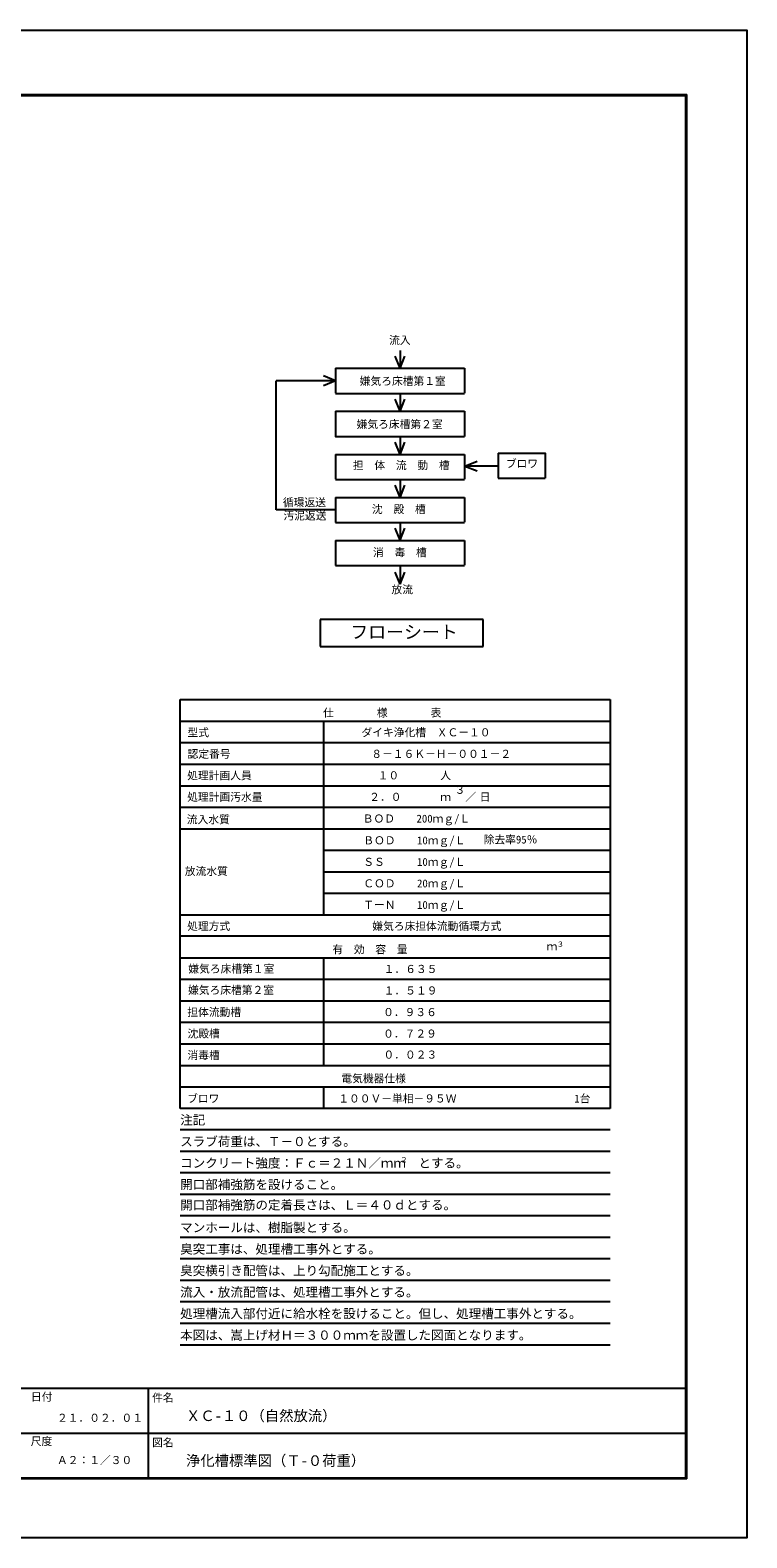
# Model space of a CAD drawing. Units: millimetres, scale not verified. Extents: x -8910 to 8910, y -6308 to 6308.
# Drawn here: x 2910 to 8910, y -6308 to 6308 of the extents above; entities that cross this region are included whole.
import ezdxf
from ezdxf.enums import TextEntityAlignment as Align

# ---------------------------------------------------------------- set-up
doc = ezdxf.new("R2010")
doc.units = ezdxf.units.MM
doc.header["$LTSCALE"] = 30
for name, color, linetype, lineweight in [('0-1_機器', 2, 'Continuous', 25), ('0-2_文字', 7, 'Continuous', 25), ('0-7_水管', 3, 'Continuous', 25), ('1-0_図面枠', 7, 'Continuous', 25), ('1-1_Axis_waku', 7, 'Continuous', 25)]:
    doc.layers.add(name, color=color, linetype=linetype, lineweight=lineweight)
doc.layers.add('0-F_1-5_MOJI', color=4, linetype='Continuous')
doc.styles.add('ＭＳ ゴシック', font='')
doc.styles.get('ＭＳ ゴシック').set_extended_font_data('MS Gothic')

msp = doc.modelspace()

# ---------------------------------------------------------------- linework, layer by layer
at = {"layer": '0-1_機器', "color": 3}
for p, q in [((4166.18, 705.89), (7766.18, 705.89)), ((4166.18, -2714.12), (4166.18, 705.89)), ((7766.18, 705.89), (7766.18, -2714.12)), ((4166.18, 525.88), (7766.18, 525.88)), ((5366.18, 525.88), (5366.18, -1094.12)), ((4166.18, 345.88), (7766.18, 345.88)), ((4166.18, 165.88), (7766.18, 165.88)), ((4166.18, -14.11), (7766.18, -14.11)), ((4166.18, -194.12), (7766.18, -194.12)), ((4166.17, -374.12), (7766.18, -374.12)), ((5366.18, -554.12), (7766.18, -554.12)), ((5366.18, -734.12), (7766.18, -734.12)), ((5366.18, -914.12), (7766.18, -914.12)), ((4166.17, -1094.12), (7766.18, -1094.12)), ((7766.17, -1274.13), (4166.17, -1274.13)), ((4166.17, -1454.13), (7766.17, -1454.13)), ((5366.17, -1454.13), (5366.17, -2354.12)), ((4166.17, -1634.12), (7766.17, -1634.12)), ((4166.17, -1814.12), (7766.17, -1814.12)), ((4166.17, -1994.12), (7766.17, -1994.12)), ((4166.17, -2174.12), (7766.17, -2174.12)), ((4166.17, -2354.12), (7766.17, -2354.12)), ((4166.17, -2534.12), (7766.17, -2534.12)), ((5366.17, -2534.12), (5366.17, -2714.12)), ((7766.17, -2714.12), (4166.17, -2714.12))]:
    msp.add_line(p, q, dxfattribs=at)
at = {"layer": '0-2_文字'}
for p, q in [((6007.01, 3478.34), (5965.8, 3580.13)), ((6007.01, 3628.34), (6007.01, 3478.34)), ((6007.01, 3478.34), (6048.23, 3580.13)), ((5467.01, 3373.78), (5365.22, 3415)), ((5467.01, 3478.34), (5467.01, 3269.23)), ((5467.01, 3478.34), (6547.02, 3478.34)), ((6547.02, 3478.34), (6547.02, 3269.62)), ((4970.52, 2293.81), (4970.52, 3373.78)), ((5467.01, 3373.78), (4970.52, 3373.78)), ((5467.01, 3373.78), (5365.22, 3332.57)), ((5467.01, 3268.34), (6547.02, 3268.34)), ((6007.01, 3118.34), (5965.8, 3220.14)), ((6007.01, 3268.34), (6007.01, 3118.34)), ((6007.01, 3118.34), (6048.23, 3220.14)), ((5467.01, 3118.34), (6547.02, 3118.34)), ((6547.02, 3118.34), (6547.02, 2908.35)), ((6007.01, 2908.35), (6007.01, 2758.35)), ((6007.01, 2758.35), (5965.8, 2860.15)), ((6007.01, 2758.35), (6048.23, 2860.15)), ((5467.01, 2758.35), (5467.01, 2549.25)), ((5467.01, 2758.35), (6547.02, 2758.35)), ((6547.02, 2758.35), (6547.02, 2549.64)), ((6550.49, 2660.72), (6652.28, 2701.93)), ((6550.49, 2660.72), (6652.28, 2619.51)), ((6829.28, 2660.72), (6550.49, 2660.72)), ((6829.28, 2768.92), (6829.28, 2559.82)), ((5467.01, 2548.36), (6547.02, 2548.36)), ((6007.01, 2548.36), (6007.01, 2398.36)), ((6829.28, 2558.93), (7221.52, 2558.93)), ((5467.01, 2398.36), (5467.01, 2189.26)), ((5467.01, 2398.36), (6547.02, 2398.36)), ((6007.01, 2398.36), (5965.8, 2500.15)), ((6007.01, 2398.36), (6048.23, 2500.15)), ((6547.02, 2398.36), (6547.02, 2189.65)), ((5467.01, 2293.81), (4970.52, 2293.81)), ((5467.01, 2188.37), (6547.02, 2188.37)), ((6007.01, 2189.26), (6007.01, 2039.26)), ((5467.01, 2038.37), (5467.01, 1829.27)), ((5467.01, 2038.37), (6547.02, 2038.37)), ((6007.01, 2039.26), (5965.8, 2141.05)), ((6007.01, 2039.26), (6048.23, 2141.05)), ((6547.02, 2038.37), (6547.02, 1829.65)), ((5467.01, 1828.38), (6547.02, 1828.38)), ((6007.01, 1671.76), (5965.8, 1773.54)), ((6007.01, 1821.75), (6007.01, 1671.76)), ((6007.01, 1671.76), (6048.23, 1773.54)), ((5338.5, 1377.15), (5338.5, 1151.67)), ((6701.62, 1377.15), (5338.5, 1377.15)), ((6701.62, 1151.67), (6701.62, 1377.15)), ((5338.5, 1151.67), (6701.62, 1151.67))]:
    msp.add_line(p, q, dxfattribs=at)
for points in [[(5467.01, 3118.34), (5467.01, 2908.35), (6547.02, 2908.35)], [(6829.28, 2768.92), (7221.52, 2768.92), (7221.52, 2558.93)]]:
    msp.add_lwpolyline(points, dxfattribs=at)
at = {"layer": '0-7_水管'}
for p, q in [((7766.17, -2894.12), (4166.17, -2894.12)), ((7766.17, -3074.13), (4166.17, -3074.13)), ((7766.17, -3254.13), (4166.17, -3254.13)), ((7766.17, -3434.13), (4166.17, -3434.13)), ((7766.17, -3614.13), (4166.17, -3614.13)), ((7766.17, -3614.13), (4166.17, -3614.13)), ((7766.17, -3794.13), (4166.17, -3794.13)), ((7766.17, -3974.13), (4166.17, -3974.13)), ((7766.17, -4154.13), (4166.17, -4154.13)), ((7766.17, -4334.14), (4166.17, -4334.14)), ((7766.17, -4514.14), (4166.17, -4514.14)), ((7766.17, -4694.14), (4166.17, -4694.14))]:
    msp.add_line(p, q, dxfattribs=at)
at = {"layer": '1-0_図面枠'}
msp.add_lwpolyline([(-8910, -6307.5), (-8910, 6307.5), (8910, 6307.5), (8910, -6307.5)], close=True, dxfattribs=at)
at = {"layer": '1-1_Axis_waku'}
for p, q in [((-7778.4, 5769.9), (8408.4, 5769.9)), ((-7777.8, 5769.3), (8407.8, 5769.3)), ((-7777.2, 5768.7), (8407.2, 5768.7)), ((-7776.6, 5768.1), (8406.6, 5768.1)), ((-7776, 5767.5), (8406, 5767.5)), ((-7775.4, 5766.9), (8405.4, 5766.9)), ((-7774.8, 5766.3), (8404.8, 5766.3)), ((-7774.2, 5765.7), (8404.2, 5765.7)), ((-7773.6, 5765.1), (8403.6, 5765.1)), ((-7773, 5764.5), (8403, 5764.5)), ((-7772.4, 5763.9), (8402.4, 5763.9)), ((-7771.8, 5763.3), (8401.8, 5763.3)), ((-7771.2, 5762.7), (8401.2, 5762.7)), ((-7770.6, 5762.1), (8400.6, 5762.1)), ((-7770, 5761.5), (8400, 5761.5)), ((8400, -5806.5), (8400, 5761.5)), ((8400.6, -5807.1), (8400.6, 5762.1)), ((8401.2, -5807.7), (8401.2, 5762.7)), ((8401.8, -5808.3), (8401.8, 5763.3)), ((8402.4, -5808.9), (8402.4, 5763.9)), ((8403, -5809.5), (8403, 5764.5)), ((8403.6, -5810.1), (8403.6, 5765.1)), ((8404.2, -5810.7), (8404.2, 5765.7)), ((8404.8, -5811.3), (8404.8, 5766.3)), ((8405.4, -5811.9), (8405.4, 5766.9)), ((8406, -5812.5), (8406, 5767.5)), ((8406.6, -5813.1), (8406.6, 5768.1)), ((8407.2, -5813.7), (8407.2, 5768.7)), ((8407.8, -5814.3), (8407.8, 5769.3)), ((8408.4, -5814.9), (8408.4, 5769.9)), ((-7770, -5056.5), (8400, -5056.5)), ((3900, -5806.5), (3900, -5056.5)), ((239.99, -5431.5), (8399.99, -5431.5)), ((8408.4, -5814.9), (-7778.4, -5814.9)), ((8407.8, -5814.3), (-7777.8, -5814.3)), ((8407.2, -5813.7), (-7777.2, -5813.7)), ((8406.6, -5813.1), (-7776.6, -5813.1)), ((8406, -5812.5), (-7776, -5812.5)), ((8405.4, -5811.9), (-7775.4, -5811.9)), ((8404.8, -5811.3), (-7774.8, -5811.3)), ((8404.2, -5810.7), (-7774.2, -5810.7)), ((8403.6, -5810.1), (-7773.6, -5810.1)), ((8403, -5809.5), (-7773, -5809.5)), ((8402.4, -5808.9), (-7772.4, -5808.9)), ((8401.8, -5808.3), (-7771.8, -5808.3)), ((8401.2, -5807.7), (-7771.2, -5807.7)), ((8400.6, -5807.1), (-7770.6, -5807.1)), ((-7770, -5806.5), (8400, -5806.5))]:
    msp.add_line(p, q, dxfattribs=at)

# ---------------------------------------------------------------- texts
at = {"layer": '0-1_機器', "color": 4, "style": 'ＭＳ ゴシック'}
for s, height, p in [('仕\u3000\u3000\u3000\u3000様\u3000\u3000\u3000\u3000表', 65.98, (5362.57, 543.28)), ('型式', 65.98, (4227.98, 378.28)), ('処理計画人員\u3000', 65.98, (4224.98, 18.28)), ('人', 65.98, (6343.58, 18.28)), ('処理計画汚水量', 65.98, (4224.98, -161.72)), ('ｍ', 65.98, (6343.58, -161.72)), ('３', 65.98, (6463.58, -101.71)), ('／', 65.98, (6553.58, -161.72)), ('日', 65.98, (6673.58, -161.72)), ('ＢＯＤ\u3000\u3000200ｍｇ/Ｌ', 65.98, (5694.79, -342.55)), ('流入水質', 65.98, (4221.69, -349.82)), ('ＢＯＤ\u3000\u300010ｍｇ/Ｌ', 65.98, (5699.13, -524.71)), ('除去率95％', 65.98, (6706.85, -517.77)), ('ＳＳ\u3000\u3000\u300010ｍｇ/Ｌ', 65.98, (5699.13, -704.71)), ('放流水質', 65.98, (4204.87, -782.23)), ('ＣＯＤ\u3000\u300020ｍｇ/Ｌ', 65.98, (5699.13, -884.71)), ('ＴーＮ\u3000\u300010ｍｇ/Ｌ', 65.98, (5699.13, -1064.71)), ('処理方式\u3000\u3000\u3000', 65.98, (4224.97, -1241.72)), ('嫌気ろ床担体流動循環方式', 65.98, (5774.81, -1241.72)), ('有\u3000効\u3000容\u3000量', 65.98, (5439.97, -1436.72)), ('ｍ', 65.98, (7233.61, -1411.95)), ('３', 43.99, (7318.76, -1376.53)), ('嫌気ろ床槽第１室', 65.98, (4234.56, -1598.99)), ('嫌気ろ床槽第２室', 65.98, (4232.31, -1776.8)), ('担体流動槽', 65.98, (4226.17, -1961.73)), ('沈殿槽', 65.98, (4227.37, -2141.73)), ('消毒槽', 65.98, (4227.37, -2321.73)), ('電気機器仕様', 65.98, (5515.57, -2516.73)), ('ブロワ', 65.98, (4224.37, -2684.72)), ('１００Ｖ－単相－９５Ｗ', 65.98, (5489.47, -2684.72)), ('1台', 65.98, (7465.27, -2684.72))]:
    msp.add_text(s, height=height, dxfattribs=at).set_placement(p, align=Align.BOTTOM_LEFT)
at = {"layer": '0-2_文字', "color": 4, "style": 'ＭＳ ゴシック'}
for s, height, p in [('流入', 65.98, (5915.27, 3660.76)), ('嫌気ろ床槽第１室', 65.98, (5669.24, 3318.7)), ('嫌気ろ床槽第２室', 65.98, (5643.3, 2957.37)), ('担\u3000体\u3000流\u3000動\u3000槽', 65.98, (5612.18, 2613.82)), ('ブロワ', 65.98, (6892.18, 2628.09)), ('循環返送', 65.98, (5026.19, 2303.43)), ('汚泥返送', 65.98, (5030.63, 2192.28)), ('沈\u3000殿\u3000槽', 65.98, (5771.69, 2246.74)), ('消\u3000毒\u3000槽', 65.98, (5780.59, 1885.41)), ('放流', 65.98, (5934.9, 1574.55)), ('フローシート', 110, (5589.86, 1183.9))]:
    msp.add_text(s, height=height, dxfattribs=at).set_placement(p, align=Align.BOTTOM_LEFT)
at = {"layer": '0-7_水管', "color": 4, "style": 'ＭＳ ゴシック'}
for s, height, p in [('認定番号', 65.98, (4227.98, 198.28)), ('８－１６Ｋ－Ｈ－００１－２', 65.98, (5766.32, 198.84)), ('注記', 76.98, (4166.17, -2872.93)), ('スラブ荷重は、Ｔ－０とする。', 76.98, (4166.17, -3052.93)), ('コンクリート強度：Ｆｃ＝２１Ｎ／ｍｍ\u3000とする。', 76.98, (4166.17, -3232.93)), ('２', 43.99, (6009.39, -3178.8)), ('開口部補強筋を設けること。', 76.98, (4166.17, -3412.93)), ('開口部補強筋の定着長さは、Ｌ＝４０ｄとする。', 76.98, (4166.17, -3583.72)), ('マンホールは、樹脂製とする。', 76.98, (4166.17, -3772.94)), ('臭突工事は、処理槽工事外とする。', 76.98, (4166.17, -3952.94)), ('臭突横引き配管は、上り勾配施工とする。', 76.98, (4166.17, -4132.94)), ('流入・放流配管は、処理槽工事外とする。', 76.98, (4166.17, -4312.94)), ('処理槽流入部付近に給水栓を設けること。但し、処理槽工事外とする。', 76.98, (4166.17, -4492.94)), ('本図は、嵩上げ材Ｈ＝３００ｍｍを設置した図面となります。', 76.98, (4166.17, -4672.94))]:
    msp.add_text(s, height=height, dxfattribs=at).set_placement(p, align=Align.BOTTOM_LEFT)
at = {"layer": '0-F_1-5_MOJI', "style": 'ＭＳ ゴシック'}
for s, p in [('ダイキ浄化槽\u3000ＸＣ－１０', (5684.18, 378.88)), ('１０', (5819.18, 18.88)), ('２．０', (5748.76, -161.12)), ('１．６３５', (5870.11, -1601.13)), ('１．５１９', (5870.11, -1781.12)), ('０．９３６', (5865.25, -1961.85)), ('０．７２９', (5865.25, -2141.85)), ('０．０２３', (5868.01, -2317.79))]:
    msp.add_text(s, height=65.98, dxfattribs=at).set_placement(p, align=Align.BOTTOM_LEFT)
at = {"layer": '1-1_Axis_waku', "style": 'ＭＳ ゴシック'}
for s, height, p in [('日付', 65.98, (2916.79, -5180.44)), ('件名', 65.98, (3931.47, -5187.88)), ('２１．０２．０１', 65.98, (3134.99, -5356.5)), ('ＸＣ-１０（自然放流）', 87.98, (4214.99, -5356.5)), ('尺度', 65.98, (2915.31, -5552.35)), ('図名', 65.98, (3931.47, -5562.88)), ('Ａ２：１／３０', 65.98, (3134.99, -5710.05)), ('浄化槽標準図（Ｔ-０荷重）', 87.98, (4214.99, -5731.5))]:
    msp.add_text(s, height=height, dxfattribs=at).set_placement(p, align=Align.BOTTOM_LEFT)

doc.saveas('drawing.dxf')
